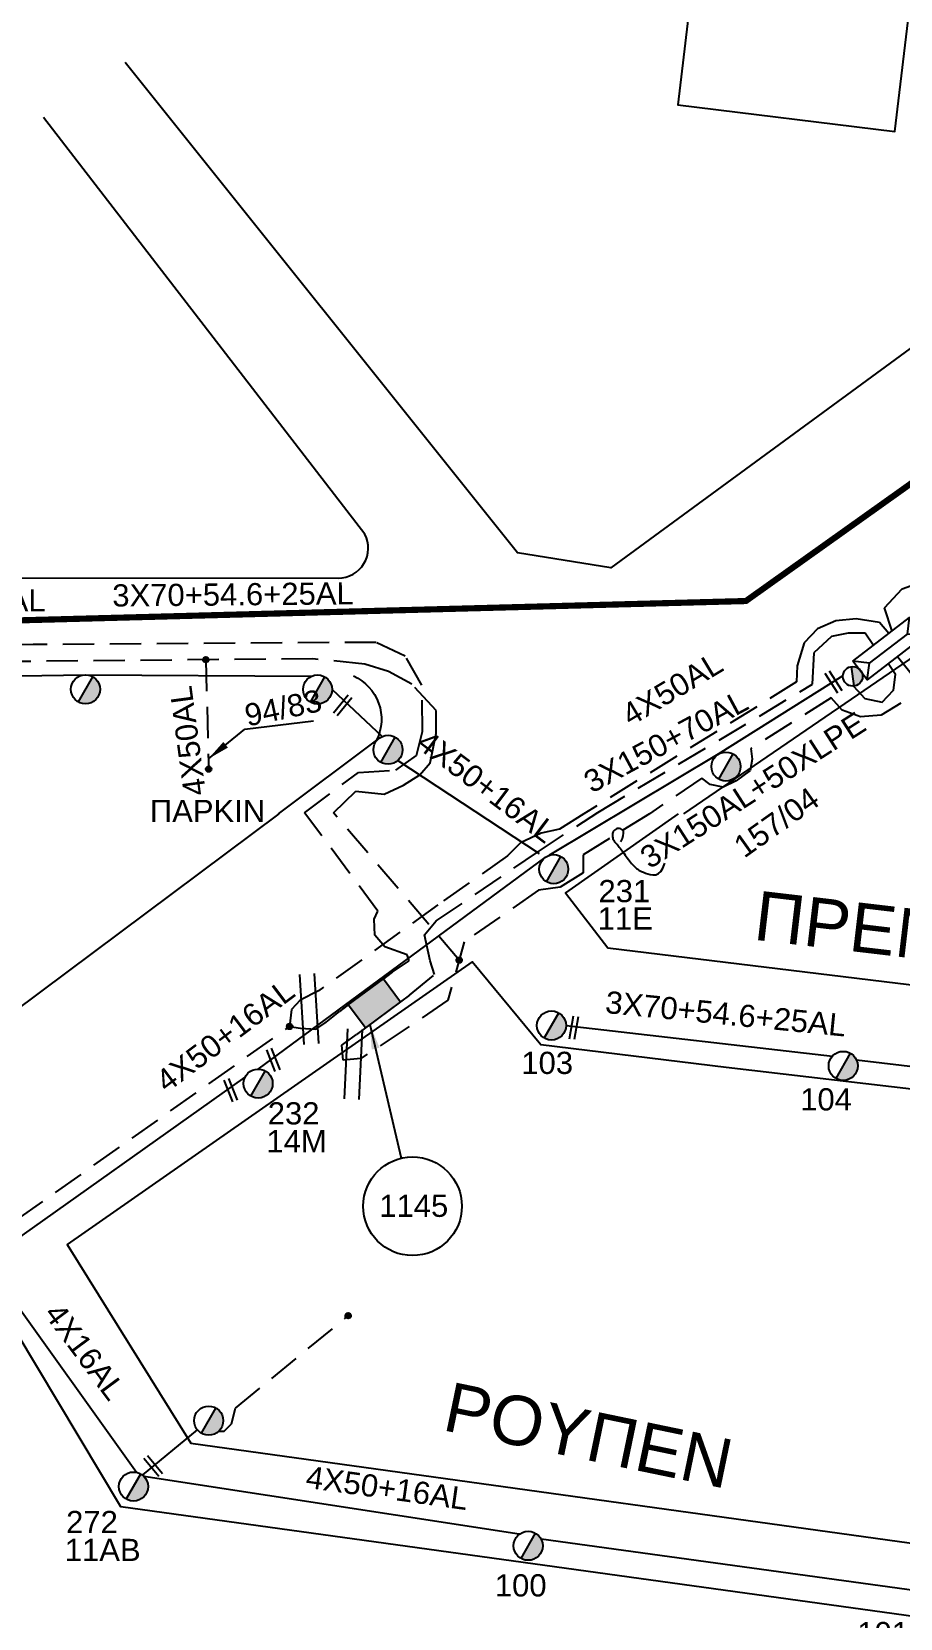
# Model space of a CAD drawing. Header units: millimetres. Extents: x 645 to 3057, y 900 to 1793.
# Drawn here: x 1292.4 to 1362.8, y 1109 to 1237.6 of the extents above; entities that cross this region are included whole.
import ezdxf

# ---------------------------------------------------------------- set-up
doc = ezdxf.new("R2010")
doc.units = ezdxf.units.MM
doc.linetypes.add('DASHED', pattern=[19.05, 12.7, -6.35])
for name, color, linetype in [('Link Box 4 Διευθύνσεων', 7, 'Continuous'), ('Γυμνά εναέρια ΧΤ (3Φ)   4x50AL', 7, 'Continuous'), ('Γυμνά εναέρια ΧΤ και ΦΟΠ (3Φ)   4x50+16AL', 7, 'Continuous'), ('Εναέρια παροχή ΧΤ 4x16', 7, 'SYN_LINE'), ('Επιγραφές - Σχήματα', 7, 'Continuous'), ('Καλώδια ΧΤ   3x150+70AL', 7, 'DASHED'), ('Καλώδια ΧΤ   3x150AL+50XLPE', 7, 'DASHED'), ('Καλώδια ΧΤ   4x50AL', 7, 'DASHED'), ('Μηχανική τομή', 7, 'Continuous'), ('Στύλος ΦΜ', 7, 'Continuous'), ('Στύλος ΦΜ @ 1', 7, 'Continuous'), ('Συνδέσεις', 7, 'Continuous'), ('Συνεστραμμένα ΧΤ   3x70+54.6+25 AL', 7, 'SYN_LINE'), ('Τομή', 7, 'Continuous'), ('Υποσταθμός εναέριος 2 στύλων', 7, 'Continuous'), ('Υποσταθμός πόλεως', 7, 'Continuous'), ('Υπόβαθρο ΔΕΗ', 7, 'Continuous'), ('Υπόγεια καλώδια Δικτύου ΧΤ και Παρ. ΧΤ - 3X150+70 AL', 7, 'DASHED'), ('Υπόγεια καλώδια Παροχών ΧΤ   4x50AL', 7, 'DASHED')]:
    doc.layers.add(name, color=color, linetype=linetype)
doc.styles.get("Standard").update_dxf_attribs({"font": 'arial.ttf'})
doc.linetypes.add('SYN_LINE', pattern='A,0.5,-0.0001,["/\\/\\/\\/",Standard,S=0.1,R=0,X=0,Y=-0.05],-0.25', length=0.7501)
doc.dimstyles.new('ISO-25', dxfattribs={"dimtxt": 2.5, "dimasz": 2.5, "dimexe": 1.25, "dimexo": 0.625, "dimtad": 1, "dimtxsty": 'Standard', "dimcen": 2.5, "dimadec": 0, "dimazin": 0, "dimtfac": 1, "dimtmove": 0, "dimatfit": 3, "dimfxl": 1, "dimarcsym": 0})
doc.dimstyles.get("Standard").update_dxf_attribs({"dimtxt": 0.18, "dimasz": 2, "dimexe": 0.18, "dimexo": 0.0625, "dimgap": 0.09, "dimtad": 0, "dimtih": 1, "dimtoh": 1, "dimdec": 4, "dimzin": 0, "dimdsep": 46, "dimtxsty": 'Standard', "dimcen": 0.09, "dimadec": 0, "dimazin": 0, "dimtfac": 1, "dimtdec": 4, "dimtofl": 0, "dimtmove": 0, "dimatfit": 3, "dimfxl": 0.18, "dimtolj": 1, "dimtzin": 0, "dimarcsym": 0})

# ---------------------------------------------------------------- blocks, each defined once
blk = doc.blocks.new('ΥΠΑΡΧΩΝ ΤΣΙΜΕΝΤΕΝΙΟΣ ΣΤΥΛΟΣ')
at = {"layer": 'Στύλος ΦΜ'}
blk.add_hatch(color=256, dxfattribs=at).paths.add_polyline_path([(-1.29, -2.28, 0.574793), (2.62, 0, 0.268822), (1.3, 2.27)])
blk.add_line((-1.29, -2.28), (1.3, 2.27), dxfattribs=at)
blk.add_circle((0, 0), 2.62, dxfattribs=at)
at = {"layer": 'Στύλος ΦΜ', "flags": 4}
for tag, p in [('ΑΡΙΘΜΟΣ', (-4.68, 8.05)), ('ΤΥΠΟΣ', (-4.91, 3.03))]:
    blk.add_attdef(tag, p, '', height=4, dxfattribs=at)
blk = doc.blocks.new('LINK BOX 4 ΑΝΑΧΩΡΗΣΕΩΝ')
at = {"layer": 'Link Box 4 Διευθύνσεων', "ltscale": 40}
blk.add_hatch(color=256, dxfattribs=at).paths.add_polyline_path([(-3.54, 0), (-3.54, -4.67), (3.54, -4.67), (3.54, 0)])
for p, q in [((-3.54, 0), (-5.33, 0)), ((5.33, 0), (3.54, 0)), ((-3.54, -4.67), (-5.33, -4.67)), ((5.33, -4.67), (3.54, -4.67))]:
    blk.add_line(p, q, dxfattribs=at)
blk.add_lwpolyline([(-3.54, -4.67), (-3.54, 0), (3.54, 0), (3.54, -4.67)], close=True, dxfattribs=at)
blk = doc.blocks.new('_ΣΥΝΔΕΣΗ')
at = {"layer": 'Συνδέσεις', "linetype": 'SYN_LINE', "ltscale": 40}
blk.add_hatch(color=256, dxfattribs=at).paths.add_polyline_path([(0.5, -0.01, 1), (-0.5, -0.01, 1)])
at = {"layer": 'Συνδέσεις'}
blk.add_circle((0, -0.01), 0.5, dxfattribs=at)
blk = doc.blocks.new('ΜΗΧΑΝΙΚΗ ΤΟΜΗ')
at = {"layer": 'Μηχανική τομή', "ltscale": 40}
for p, q in [((-1.89, 0.78), (1.89, 0.78)), ((1.89, 0), (-1.89, 0))]:
    blk.add_line(p, q, dxfattribs=at)
blk = doc.blocks.new('ΤΟΜΗ')
at = {"layer": 'Τομή', "ltscale": 40}
for p, q in [((-5.68, 0), (5.68, 0)), ((5.68, -2.33), (-5.68, -2.33))]:
    blk.add_line(p, q, dxfattribs=at)
blk = doc.blocks.new('ΥΠΟΣΤΑΘΜΟΣ ΕΝΑΕΡΙΟΣ ΕΠΙ 2 ΣΤΥΛΩΝ')
at = {"layer": 'Υποσταθμός εναέριος 2 στύλων', "linetype": 'Continuous'}
for points in [[(-11.97, -2.11, 0.574793), (-8.45, -0.07, 0.268822), (-9.64, 1.98)], [(9.68, -2.15, 0.574793), (13.19, -0.1, 0.268822), (12.01, 1.95)]]:
    blk.add_hatch(color=256, dxfattribs=at).paths.add_polyline_path(points)
for p, q in [((-11.97, -2.11), (-9.64, 1.98)), ((9.68, -2.15), (12.01, 1.95))]:
    blk.add_line(p, q, dxfattribs=at)
for centre in [(-10.81, -0.07), (10.84, -0.1)]:
    blk.add_circle(centre, 2.36, dxfattribs=at)
at = {"layer": 'Υποσταθμός πόλεως', "linetype": 'Continuous', "ltscale": 40}
blk.add_lwpolyline([(-8.57, 2.82), (8.57, 2.82), (8.57, -2.82), (-8.57, -2.82)], close=True, dxfattribs=at)
for points in [[(-5.75, 0), (-8.57, 2.82)], [(-8.57, -2.82), (-5.75, 0)], [(-5.75, 0), (5.75, 0)], [(5.75, 0), (8.57, 2.82)], [(8.57, -2.82), (5.75, 0)]]:
    blk.add_lwpolyline(points, dxfattribs=at)
at = {"layer": 'Υποσταθμός εναέριος 2 στύλων', "ltscale": 40, "flags": 1}
for tag, p in [('ΜΕΤΑΣΧΗΜΑΤΙΣΜΟΣ', (14.09, 2.51)), ('ΙΣΧΥΣ', (14.07, -0.28)), ('ΑΡΙΘΜΟΣ', (14.19, -3))]:
    blk.add_attdef(tag, p, '', height=1.8, dxfattribs=at)

msp = doc.modelspace()

# ---------------------------------------------------------------- linework, layer by layer
at = {"layer": 'Γυμνά εναέρια ΧΤ (3Φ)   4x50AL', "color": 1}
for points in [[(1358.18664, 1185.38211), (1348.07857, 1179.03199)], [(1359.0502, 1184.56085), (1359.95875, 1183.55998), (1361.37608, 1183.26092), (1362.27371, 1184.22108), (1362.44694, 1185.49606), (1361.85769, 1186.38542)]]:
    msp.add_lwpolyline(points, dxfattribs=at)
at = {"layer": 'Γυμνά εναέρια ΧΤ και ΦΟΠ (3Φ)   4x50+16AL', "color": 1, "ltscale": 0.2}
for points in [[(1348.07857, 1179.03199), (1334.34427, 1170.8199)], [(1310.77593, 1153.49897), (1334.04254, 1170.65904)], [(1288.90969, 1138.07282), (1309.71969, 1152.84225)], [(1331.95225, 1115.76856), (1301.52037, 1120.45199)], [(1364.93571, 1111.06623), (1333.72111, 1115.3638)]]:
    msp.add_lwpolyline(points, dxfattribs=at)
at = {"layer": 'Γυμνά εναέρια ΧΤ και ΦΟΠ (3Φ)   4x50+16AL', "color": 1}
msp.add_lwpolyline([(1322.10719, 1178.53675), (1333.54789, 1170.9842)], dxfattribs=at)
at = {"layer": 'Γυμνά εναέρια ΧΤ και ΦΟΠ (3Φ)   4x50+16AL', "color": 1, "linetype": 'DASHED', "ltscale": 0.2}
msp.add_lwpolyline([(1307.57555, 1124.12218), (1308.03359, 1124.13047), (1308.62726, 1124.73198), (1308.94394, 1125.99739), (1318.0787, 1133.48996)], dxfattribs=at)
at = {"layer": 'Εναέρια παροχή ΧΤ 4x16', "color": 1, "ltscale": 20}
msp.add_lwpolyline([(1300.9066, 1120.78971), (1290.01715, 1136.0154)], dxfattribs=at)
at = {"layer": 'Εναέρια παροχή ΧΤ 4x16', "color": 1, "ltscale": 7}
msp.add_lwpolyline([(1301.40757, 1120.555), (1305.86386, 1124.23361)], dxfattribs=at)
at = {"layer": 'Επιγραφές - Σχήματα'}
msp.add_lwpolyline([(1340.1818, 1171.94155), (1340.30972, 1172.21203), (1340.38071, 1172.43541), (1340.40327, 1172.61572), (1340.38585, 1172.75697), (1340.33692, 1172.8632), (1340.26496, 1172.93842), (1340.17842, 1172.98667), (1340.08579, 1173.01195), (1339.99434, 1173.01793), (1339.90662, 1173.00675), (1339.824, 1172.98018), (1339.74783, 1172.94), (1339.67947, 1172.88799), (1339.6203, 1172.82592), (1339.57167, 1172.75557), (1339.53494, 1172.67871), (1339.51103, 1172.5971), (1339.49909, 1172.51241), (1339.49781, 1172.4263), (1339.50588, 1172.34042), (1339.52201, 1172.25644), (1339.54489, 1172.17602), (1339.57322, 1172.10079), (1339.60569, 1172.03243), (1339.64126, 1171.9719), (1339.67992, 1171.91741), (1339.72188, 1171.86646), (1339.76741, 1171.81659), (1339.81672, 1171.76529), (1339.87006, 1171.71008), (1339.92766, 1171.64849), (1339.98977, 1171.57802), (1340.05649, 1171.49686), (1340.12748, 1171.40588), (1340.20226, 1171.30661), (1340.28035, 1171.2006), (1340.36129, 1171.08938), (1340.4446, 1170.9745), (1340.5298, 1170.85748), (1340.61642, 1170.73987), (1340.70399, 1170.62311), (1340.79203, 1170.50825), (1340.88008, 1170.39622), (1340.96765, 1170.28798), (1341.05427, 1170.18447), (1341.13947, 1170.08665), (1341.22278, 1169.99545), (1341.30372, 1169.91182), (1341.38252, 1169.83626), (1341.46224, 1169.76741), (1341.54666, 1169.70347), (1341.63953, 1169.64264), (1341.74463, 1169.5831), (1341.86573, 1169.52306), (1342.00658, 1169.46071), (1342.17095, 1169.39424), (1342.36058, 1169.32516), (1342.56898, 1169.26815), (1342.78767, 1169.24125), (1343.00812, 1169.26245), (1343.22183, 1169.34977), (1343.42029, 1169.52121), (1343.59499, 1169.79478), (1343.73742, 1170.18849)], dxfattribs=at)
msp.add_circle((1323.29605, 1142.37139), 4, dxfattribs=at)
at = {"layer": 'Καλώδια ΧΤ   3x150+70AL', "color": 173, "ltscale": 0.2}
msp.add_lwpolyline([(1362.1768, 1189.03155), (1361.56708, 1190.92311), (1362.9922, 1192.46304), (1365.90021, 1193.48324), (1367.65273, 1193.38699), (1379.69494, 1204.81815), (1388.39612, 1212.00093), (1408.14032, 1226.59432), (1415.55039, 1231.42223)], dxfattribs=at)
at = {"layer": 'Καλώδια ΧΤ   3x150AL+50XLPE', "color": 85, "ltscale": 0.2}
for points in [[(1362.61141, 1186.96311), (1363.70927, 1185.58678)], [(1362.88425, 1183.1798), (1361.28239, 1182.19902), (1359.59778, 1182.05674), (1358.1295, 1182.60397), (1357.2336, 1183.6238), (1350.73236, 1179.50573), (1350.83184, 1178.6311), (1350.65426, 1177.72257), (1349.5283, 1176.87336), (1348.46869, 1176.35566), (1347.43342, 1176.59399), (1346.73759, 1177.09837), (1342.50956, 1174.21373), (1337.11855, 1170.88427), (1337.11855, 1169.42495), (1335.26613, 1168.26098), (1333.51191, 1168.00133), (1327.46801, 1163.81049), (1326.16534, 1159.09315), (1322.78684, 1156.78876), (1319.09207, 1154.35906), (1317.66086, 1154.21607), (1317.55352, 1155.4315), (1318.76319, 1156.30279)]]:
    msp.add_lwpolyline(points, dxfattribs=at)
at = {"layer": 'Καλώδια ΧΤ   4x50AL', "color": 6, "ltscale": 0.2}
msp.add_lwpolyline([(1261.02621, 1118.09609), (1261.1391, 1119.09351), (1262.16677, 1119.97712), (1264.08292, 1120.57538), (1288.13179, 1139.08242), (1313.32522, 1156.94754)], dxfattribs=at)
at = {"layer": 'Συνεστραμμένα ΧΤ   3x70+54.6+25 AL', "color": 1, "ltscale": 20}
for points in [[(1280.87126, 1185.22937), (1296.76416, 1185.48138)], [(1296.76416, 1185.48138), (1315.09995, 1185.35541)]]:
    msp.add_lwpolyline(points, dxfattribs=at)
at = {"layer": 'Συνεστραμμένα ΧΤ   3x70+54.6+25 AL', "color": 1, "ltscale": 6}
msp.add_lwpolyline([(1316.77556, 1184.28803), (1320.83652, 1180.48041)], dxfattribs=at)
at = {"layer": 'Συνεστραμμένα ΧΤ   3x70+54.6+25 AL', "color": 30, "ltscale": 20}
for points in [[(1335.73649, 1157.03177), (1357.34701, 1154.55669)], [(1359.28542, 1154.24023), (1380.041, 1151.79083)]]:
    msp.add_lwpolyline(points, dxfattribs=at)
at = {"layer": 'Υπόβαθρο ΔΕΗ'}
for points in [[(1354.09329, 1309.9428), (1386.5867, 1288.16497), (1381.80729, 1242.4378), (1380.00962, 1223.95095), (1339.38299, 1194.14257), (1331.79919, 1195.37655), (1299.98647, 1235.1567)], [(1354.09329, 1309.9428), (1344.80698, 1231.70206), (1362.39614, 1229.55982), (1364.14964, 1244.24395), (1381.83596, 1242.65566)], [(1345.28062, 1174.21373), (1365.13027, 1187.77983), (1378.4038, 1174.21373)], [(1272.47795, 1179.47654), (1286.61753, 1154.90951), (1312.49027, 1174.21373)], [(1344.83768, 1174.21373), (1335.70654, 1167.78362), (1339.13407, 1163.32933), (1390.15182, 1157.11958), (1388.69047, 1163.99056), (1378.4038, 1174.21373)], [(1263.4034, 1116.96208), (1282.9411, 1087.46625), (1301.68402, 1084.64455), (1301.77592, 1082.09131), (1346.85649, 1075.6899), (1363.58989, 1092.38987), (1364.86714, 1108.96955), (1299.65239, 1117.98014), (1289.48176, 1134.9429), (1263.4034, 1116.96208)]]:
    msp.add_lwpolyline(points, dxfattribs=at)
for points in [[(1159.19996, 1190.33423), (1279.4746, 1193.34215), (1317.27864, 1193.32958, 0.565204732), (1319.42159, 1196.88643), (1293.36746, 1230.67996)], [(1318.50179, 1185.38339, -0.423251353), (1320.38471, 1180.16996), (1312.39749, 1174.21373)]]:
    msp.add_lwpolyline(points, format="xyb", dxfattribs=at)
at = {"layer": 'Υπόβαθρο ΔΕΗ', "color": 85, "const_width": 0.5}
msp.add_lwpolyline([(1388.70282, 1218.79808), (1350.3187, 1191.46276), (1196.87951, 1187.3793)], dxfattribs=at)
at = {"layer": 'Υπόβαθρο ΔΕΗ'}
msp.add_lwpolyline([(1380.15385, 1149.94414), (1348.72191, 1153.6225), (1333.68932, 1155.46493), (1328.13381, 1162.20609), (1295.28279, 1139.27258), (1305.31502, 1123.14861), (1375.83367, 1113.37617)], close=True, dxfattribs=at)
at = {"layer": 'Υπόγεια καλώδια Δικτύου ΧΤ και Παρ. ΧΤ - 3X150+70 AL', "color": 6, "ltscale": 0.2}
msp.add_lwpolyline([(1361.9012, 1188.82031), (1361.15464, 1189.72965), (1359.24799, 1190.02536), (1357.60433, 1189.86107), (1356.12504, 1189.20393), (1355.04021, 1188.07034), (1354.48137, 1186.21389), (1354.43206, 1184.89959), (1337.18995, 1174.21373), (1335.22176, 1172.9681), (1333.73558, 1172.62699), (1332.04856, 1171.84444), (1331.00422, 1170.80104), (1325.35692, 1166.81954), (1315.67128, 1159.83947), (1314.1771, 1159.07966), (1313.49168, 1158.31923), (1313.32522, 1156.94754), (1314.22203, 1156.81901), (1315.44376, 1156.72859), (1316.28664, 1157.31421), (1317.37002, 1158.1754)], dxfattribs=at)
at = {"layer": 'Υπόγεια καλώδια Δικτύου ΧΤ και Παρ. ΧΤ - 3X150+70 AL', "color": 62, "ltscale": 0.2}
for points in [[(1321.64507, 1161.35592), (1323.02517, 1162.28206), (1322.86786, 1162.7542), (1321.04423, 1163.42752), (1320.22687, 1164.37174), (1320.17578, 1165.64772), (1320.4823, 1166.31123), (1314.54554, 1174.29129), (1318.90192, 1177.54598), (1321.93757, 1177.74457), (1323.60583, 1178.93103), (1324.10309, 1180.88706), (1324.06174, 1184.63337), (1322.70658, 1186.9987), (1320.34011, 1188.11061), (1292.54614, 1187.93512), (1268.8849, 1187.54047), (1234.88125, 1186.99734), (1232.69161, 1185.53828), (1197.44305, 1184.4295)], [(1323.03824, 1159.48331), (1325.07539, 1161.15808), (1324.71086, 1162.27921), (1324.27551, 1164.38145), (1325.2215, 1165.51278), (1333.42251, 1171.0976), (1338.32589, 1174.32346), (1355.73032, 1184.7113), (1355.85959, 1187.27823), (1357.29388, 1188.61182), (1358.6281, 1188.87853), (1359.99569, 1188.87853), (1360.66303, 1187.87131)]]:
    msp.add_lwpolyline(points, dxfattribs=at)
at = {"layer": 'Υπόγεια καλώδια Δικτύου ΧΤ και Παρ. ΧΤ - 3X150+70 AL', "color": 85, "ltscale": 0.2}
msp.add_lwpolyline([(1327.07371, 1162.333), (1316.88686, 1174.29539), (1318.70162, 1176.04634), (1321.00803, 1175.7945), (1322.55857, 1176.53065), (1323.88776, 1177.36131), (1324.72932, 1178.33227), (1325.20357, 1180.72643), (1325.20357, 1182.58288), (1323.24847, 1184.70803), (1321.34225, 1185.73397), (1319.43516, 1186.34496), (1315.21346, 1186.77616), (1281.32316, 1186.47228), (1251.15712, 1185.94874), (1235.51023, 1185.30936)], dxfattribs=at)
at = {"layer": 'Υπόγεια καλώδια Παροχών ΧΤ   4x50AL', "color": 85, "ltscale": 0.2}
msp.add_lwpolyline([(1306.53616, 1186.69836), (1306.76822, 1177.82219)], dxfattribs=at)

# ---------------------------------------------------------------- block references
at = {"layer": 'Link Box 4 Διευθύνσεων', "xscale": 0.4999999999999407, "yscale": 0.4999999999999407, "zscale": 0.4999999999999407, "rotation": 36.64827770890809}
msp.add_blockref('LINK BOX 4 ΑΝΑΧΩΡΗΣΕΩΝ', (1319.50755, 1159.76566), dxfattribs=at)
at = {"layer": 'Μηχανική τομή'}
for p, xscale, yscale, zscale, rotation in [((1357.26498, 1184.79802), 0.499999999999941, 0.499999999999941, 0.499999999999941, 302.6668675232999), ((1317.48646, 1183.12868), 0.4999999999999677, 0.4999999999999677, 0.4999999999999677, 230.9791487023209), ((1336.1748, 1156.884), 0.4999999999999131, 0.4999999999999131, 0.4999999999999131, 259.9300685901161), ((1311.82238, 1154.18052), 0.5000000000000678, 0.5000000000000678, 0.5000000000000678, 291.5460865045566), ((1308.37007, 1151.71681), 0.5000000000000678, 0.5000000000000678, 0.5000000000000678, 291.5460865045566), ((1302.12012, 1121.18469), 0.5000000000000742, 0.5000000000000742, 0.5000000000000742, 309.6527013890014)]:
    msp.add_blockref('ΜΗΧΑΝΙΚΗ ΤΟΜΗ', p, dxfattribs=dict(at, xscale=xscale, yscale=yscale, zscale=zscale, rotation=rotation))
at = {"layer": 'Στύλος ΦΜ @ 1', "ltscale": 40, "xscale": 0.4499999999998181, "yscale": 0.4499999999998181, "zscale": 0.4499999999998181}
for p in [(1296.78283, 1184.30376), (1315.59779, 1184.28803), (1321.30649, 1179.40047), (1348.7051, 1178.03469), (1306.77214, 1124.98338)]:
    msp.add_blockref('ΥΠΑΡΧΩΝ ΤΣΙΜΕΝΤΕΝΙΟΣ ΣΤΥΛΟΣ', p, dxfattribs=at)
at = {"layer": 'Στύλος ΦΜ @ 1', "ltscale": 40}
ref = msp.add_blockref('ΥΠΑΡΧΩΝ ΤΣΙΜΕΝΤΕΝΙΟΣ ΣΤΥΛΟΣ', (1334.74162, 1169.71119), dxfattribs=dict(at, xscale=0.4499999999998181, yscale=0.4499999999998181, zscale=0.4499999999998181))
ref.add_attrib('ΤΥΠΟΣ', '11E', (1338.30199, 1164.81285), dxfattribs={"layer": 'Στύλος ΦΜ', "height": 1.8, "flags": 4})
ref.add_attrib('ΑΡΙΘΜΟΣ', '231', (1338.36936, 1167.0358), dxfattribs={"layer": 'Στύλος ΦΜ', "height": 1.8, "flags": 4})
ref = msp.add_blockref('ΥΠΑΡΧΩΝ ΤΣΙΜΕΝΤΕΝΙΟΣ ΣΤΥΛΟΣ', (1334.55872, 1157.03177), dxfattribs=dict(at, xscale=0.4499999999998181, yscale=0.4499999999998181, zscale=0.4499999999998181))
ref.add_attrib('ΤΥΠΟΣ', '103', (1332.11292, 1153.10183), dxfattribs={"layer": 'Στύλος ΦΜ', "height": 1.8, "flags": 4})
ref = msp.add_blockref('ΥΠΑΡΧΩΝ ΤΣΙΜΕΝΤΕΝΙΟΣ ΣΤΥΛΟΣ', (1358.21146, 1153.75676), dxfattribs=dict(at, xscale=0.4499999999998181, yscale=0.4499999999998181, zscale=0.4499999999998181))
ref.add_attrib('ΤΥΠΟΣ', '104', (1354.72201, 1150.14474), dxfattribs={"layer": 'Στύλος ΦΜ', "height": 1.8, "flags": 4})
ref = msp.add_blockref('ΥΠΑΡΧΩΝ ΤΣΙΜΕΝΤΕΝΙΟΣ ΣΤΥΛΟΣ', (1310.77593, 1152.3212), dxfattribs=dict(at, xscale=0.4499999999998181, yscale=0.4499999999998181, zscale=0.4499999999998181))
ref.add_attrib('ΤΥΠΟΣ', '14M', (1311.44893, 1146.74709), dxfattribs={"layer": 'Στύλος ΦΜ', "height": 1.8, "flags": 4})
ref.add_attrib('ΑΡΙΘΜΟΣ', '232', (1311.55548, 1149.00938), dxfattribs={"layer": 'Στύλος ΦΜ', "height": 1.8, "flags": 4})
ref = msp.add_blockref('ΥΠΑΡΧΩΝ ΤΣΙΜΕΝΤΕΝΙΟΣ ΣΤΥΛΟΣ', (1300.67139, 1119.63567), dxfattribs=dict(at, xscale=0.4499999999998181, yscale=0.4499999999998181, zscale=0.4499999999998181))
ref.add_attrib('ΤΥΠΟΣ', '11AB', (1295.1024, 1113.59756), dxfattribs={"layer": 'Στύλος ΦΜ', "height": 1.8, "flags": 4})
ref.add_attrib('ΑΡΙΘΜΟΣ', '272', (1295.20895, 1115.85985), dxfattribs={"layer": 'Στύλος ΦΜ', "height": 1.8, "flags": 4})
ref = msp.add_blockref('ΥΠΑΡΧΩΝ ΤΣΙΜΕΝΤΕΝΙΟΣ ΣΤΥΛΟΣ', (1332.66917, 1114.83412), dxfattribs=dict(at, xscale=0.4499999999998181, yscale=0.4499999999998181, zscale=0.4499999999998181))
ref.add_attrib('ΤΥΠΟΣ', '100', (1329.96648, 1110.72046), dxfattribs={"layer": 'Στύλος ΦΜ', "height": 1.8, "flags": 4})
ref = msp.add_blockref('ΥΠΑΡΧΩΝ ΤΣΙΜΕΝΤΕΝΙΟΣ ΣΤΥΛΟΣ', (1365.41064, 1109.98846), dxfattribs=dict(at, xscale=0.4499999999998181, yscale=0.4499999999998181, zscale=0.4499999999998181))
ref.add_attrib('ΤΥΠΟΣ', '101', (1359.34501, 1106.85133), dxfattribs={"layer": 'Στύλος ΦΜ', "height": 1.8, "flags": 4})
at = {"layer": 'Συνδέσεις', "xscale": 0.4499999999998181, "yscale": 0.4499999999998181, "zscale": 0.4499999999998181}
for p in [(1306.5376, 1186.70356), (1306.76966, 1177.82739), (1327.07515, 1162.3382), (1313.32666, 1156.95275), (1318.08015, 1133.49517)]:
    msp.add_blockref('_ΣΥΝΔΕΣΗ', p, dxfattribs=at)
at = {"layer": 'Τομή'}
for p, xscale, yscale, zscale, rotation in [((1315.49343, 1158.41151), 0.5000000000000238, 0.5000000000000238, 0.5000000000000238, 273.5649424318361), ((1319.08663, 1153.86766), 0.5000000000000316, 0.5000000000000316, 0.5000000000000316, 267.2303897777917)]:
    msp.add_blockref('ΤΟΜΗ', p, dxfattribs=dict(at, xscale=xscale, yscale=yscale, zscale=zscale, rotation=rotation))
at = {"layer": 'Υποσταθμός εναέριος 2 στύλων', "xscale": 0.3385124999999267, "yscale": 0.3385124999999267, "zscale": 0.3385124999999267, "rotation": 37.46845332579798}
msp.add_blockref('ΥΠΟΣΤΑΘΜΟΣ ΕΝΑΕΡΙΟΣ ΕΠΙ 2 ΣΤΥΛΩΝ', (1361.87347, 1187.59828), dxfattribs=at)

# ---------------------------------------------------------------- texts
at = {"layer": 'Γυμνά εναέρια ΧΤ (3Φ)   4x50AL', "color": 7, "insert": (1340.04561, 1182.80668), "char_height": 1.8, "width": 168.3717627, "attachment_point": 1, "rotation": 31.0517524}
msp.add_mtext('4X50AL', dxfattribs=at)
at = {"layer": 'Γυμνά εναέρια ΧΤ και ΦΟΠ (3Φ)   4x50+16AL', "color": 7, "insert": (1324.57374, 1181.09883), "char_height": 1.8, "width": 168.3717627, "attachment_point": 1, "rotation": 323.0521599}
msp.add_mtext('4X50+16AL', dxfattribs=at)
at = {"layer": 'Γυμνά εναέρια ΧΤ και ΦΟΠ (3Φ)   4x50+16AL', "color": 7, "ltscale": 0.2, "char_height": 1.8, "width": 30, "attachment_point": 1}
for insert, rotation in [((1302.27777, 1152.96309), 37.0236684), ((1314.81711, 1121.33156), 352.04957)]:
    msp.add_mtext('4X50+16AL', dxfattribs=dict(at, insert=insert, rotation=rotation))
at = {"layer": 'Εναέρια παροχή ΧΤ 4x16', "color": 7, "ltscale": 20, "insert": (1294.79725, 1134.71347), "char_height": 1.8, "width": 30, "attachment_point": 1, "rotation": 306.6318295}
msp.add_mtext('4X16AL', dxfattribs=at)
at = {"layer": 'Επιγραφές - Σχήματα', "attachment_point": 1}
for s, insert, char_height, width, rotation in [('94/83', (1309.54163, 1183.0377), 1.8, 10.7099727, 11.8399529), ('157/04', (1349.13912, 1172.02491), 1.8, 10.7099727, 35.4145512), ('ΠΡΕΜΕΤΗ', (1351.31902, 1167.98033), 4, 69.9753744, 353.2809472), ('ΡΟΥΠΕΝ', (1326.42222, 1128.15196), 4, 69.9753744, 348.2867425)]:
    msp.add_mtext(s, dxfattribs=dict(at, insert=insert, char_height=char_height, width=width, rotation=rotation))
at = {"layer": 'Επιγραφές - Σχήματα', "insert": (1301.99423, 1175.33719), "char_height": 1.8, "width": 69.9753744, "attachment_point": 1}
msp.add_mtext('ΠΑΡΚΙΝ', dxfattribs=at)
at = {"layer": 'Επιγραφές - Σχήματα', "ltscale": 0.2, "insert": (1320.59881, 1143.31015), "char_height": 1.8, "width": 30, "attachment_point": 1}
msp.add_mtext('1145', dxfattribs=at)
at = {"layer": 'Καλώδια ΧΤ   3x150AL+50XLPE', "color": 7, "insert": (1350.8865, 1176.11934), "char_height": 1.8, "width": 27.8484306, "attachment_point": 5, "rotation": 32.7268126}
msp.add_mtext('3X150AL+50XLPE', dxfattribs=at)
at = {"layer": 'Συνεστραμμένα ΧΤ   3x70+54.6+25 AL', "color": 7, "insert": (1298.94508, 1192.81369), "char_height": 1.8, "width": 168.3717627, "attachment_point": 1, "rotation": 0.5227011}
msp.add_mtext('3X70+54.6+25AL', dxfattribs=at)
at = {"layer": 'Συνεστραμμένα ΧΤ   3x70+54.6+25 AL', "color": 7, "ltscale": 20, "insert": (1339.03503, 1159.84501), "char_height": 1.8, "width": 30, "attachment_point": 1, "rotation": 354.3743564}
msp.add_mtext('3X70+54.6+25AL', dxfattribs=at)
at = {"layer": 'Υπόγεια καλώδια Δικτύου ΧΤ και Παρ. ΧΤ - 3X150+70 AL', "color": 7, "insert": (1278.93927, 1192.41643), "char_height": 1.8, "width": 168.3717627, "attachment_point": 1}
msp.add_mtext('3X150+70AL', dxfattribs=at)
at = {"layer": 'Υπόγεια καλώδια Δικτύου ΧΤ και Παρ. ΧΤ - 3X150+70 AL', "color": 7, "insert": (1336.96954, 1177.41839), "char_height": 1.8, "width": 168.3717627, "attachment_point": 1, "rotation": 28.3159245}
msp.add_mtext('3X150+70AL', dxfattribs=at)
at = {"layer": 'Υπόγεια καλώδια Παροχών ΧΤ   4x50AL', "color": 7, "insert": (1304.77547, 1175.55321), "char_height": 1.8, "width": 168.3717627, "attachment_point": 1, "rotation": 97.6715887}
msp.add_mtext('4X50AL', dxfattribs=at)

# ---------------------------------------------------------------- leaders
at = {"layer": 'Επιγραφές - Σχήματα'}
for points, dimstyle, override in [([(1306.74619, 1178.66488), (1309.70126, 1181.07522), (1315.27352, 1181.74673)], 'ISO-25', {"dimasz": 1.8, "dimtad": 0}), ([(1319.84378, 1157.10671), (1322.38361, 1146.26593)], 'Standard', {"dimgap": 0.09, "dimtad": 0})]:
    msp.add_leader(points, dimstyle=dimstyle, override=override, dxfattribs=at)

doc.saveas('drawing.dxf')
